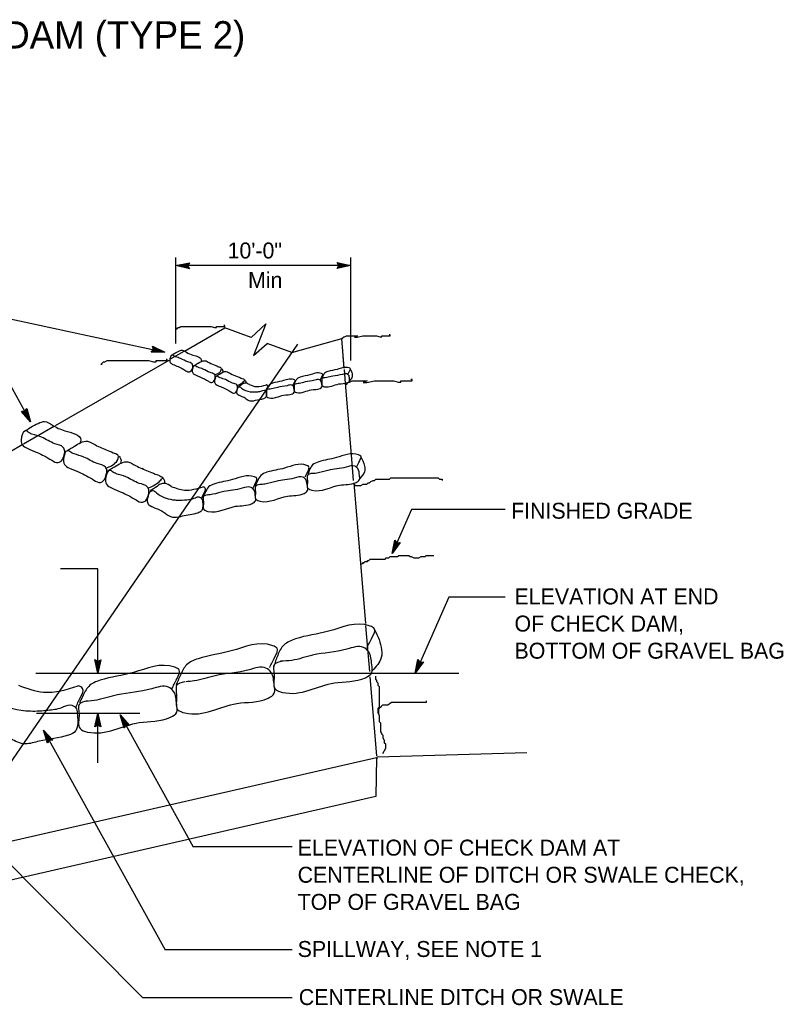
# Model space of a CAD drawing. Extents: x -894 to 866, y -472 to 714.
# Drawn here: x 334.4 to 669.2, y -123.2 to 309 of the extents above; entities that cross this region are included whole.
import ezdxf

# ---------------------------------------------------------------- set-up
doc = ezdxf.new("R2010")
doc.units = 0
for name, color, linetype in [('pp_PRESENTATION', 7, 'Continuous'), ('rd_PROFILE-OG', 7, 'Continuous'), ('temp_CONSTRUCTION', 7, 'Continuous'), ('temp_CONSTRUCTION-anno', 7, 'Continuous')]:
    doc.layers.add(name, color=color, linetype=linetype)

msp = doc.modelspace()

# ---------------------------------------------------------------- linework, layer by layer
at = {"layer": 'pp_PRESENTATION'}
msp.add_line((453.65, 163.07), (475.58, 169.27), dxfattribs=at)
for points in [[(435.85, 169.67), (424.36, 173.9)], [(435.85, 169.67), (442.27, 175.65), (436.93, 161.78), (442.91, 167.06)], [(453.74, 163.07), (442.91, 167.06)]]:
    msp.add_lwpolyline(points, dxfattribs=at)
at = {"layer": 'rd_PROFILE-OG'}
for points in [[(403.45, 173.31), (403.05, 173.31), (403.45, 173.71), (403.85, 174.11), (404.25, 174.11), (405.05, 174.51), (405.85, 174.51), (406.25, 174.51), (407.05, 174.51), (407.85, 174.51), (408.25, 174.51), (408.65, 174.51), (409.45, 174.51), (409.85, 174.51), (410.25, 174.51), (411.45, 174.51), (412.25, 174.51), (412.65, 174.51), (413.05, 174.51), (413.45, 174.51), (413.85, 174.51), (414.25, 174.51), (414.65, 174.51), (415.05, 174.51), (415.45, 174.51), (416.25, 174.51), (417.05, 174.51), (417.85, 174.51), (418.25, 174.51), (419.85, 174.11), (420.65, 174.11), (420.65, 174.51), (421.45, 174.51), (421.85, 174.51), (422.25, 174.51), (422.65, 174.51), (423.05, 174.51), (423.45, 174.51), (423.85, 174.51), (423.85, 174.51), (424.25, 174.51), (424.25, 174.91), (423.85, 174.91)], [(476.04, 169.17), (475.64, 169.17), (476.04, 169.57), (476.44, 169.97), (476.84, 169.97), (477.64, 170.37), (478.44, 170.37), (478.84, 170.37), (479.64, 170.37), (480.44, 170.37), (480.84, 170.37), (481.24, 170.37), (482.04, 170.37), (482.44, 170.37), (481.14, 169.87), (482.34, 169.87), (484.84, 170.37), (485.24, 170.37), (485.64, 170.37), (486.04, 170.37), (486.44, 170.37), (486.84, 170.37), (487.24, 170.37), (487.64, 170.37), (488.04, 170.37), (488.84, 170.37), (489.64, 170.37), (490.44, 170.37), (490.84, 170.37), (492.44, 169.97), (493.24, 169.97), (493.24, 170.37), (494.04, 170.37), (494.44, 170.37), (494.84, 170.37), (495.24, 170.37), (495.64, 170.37), (496.04, 170.37), (496.44, 170.37), (496.44, 170.37), (496.84, 170.37), (496.84, 170.77), (496.44, 170.77)], [(370.54, 157.88), (369.99, 157.88), (370.54, 158.43), (371.09, 158.98), (371.64, 158.98), (372.74, 159.53), (373.83, 159.53), (374.38, 159.53), (375.48, 159.53), (376.58, 159.53), (377.13, 159.53), (377.68, 159.53), (378.77, 159.53), (379.32, 159.53), (379.87, 159.53), (381.52, 159.53), (382.61, 159.53), (383.16, 159.53), (383.71, 159.53), (384.26, 159.53), (384.81, 159.53), (385.36, 159.53), (385.91, 159.53), (386.46, 159.53), (387, 159.53), (388.1, 159.53), (389.2, 159.53), (390.3, 159.53), (390.85, 159.53), (393.04, 158.98), (394.14, 158.98), (394.14, 159.53), (395.24, 159.53), (395.78, 159.53), (396.33, 159.53), (396.88, 159.53), (397.43, 159.53), (397.98, 159.53), (398.53, 159.53), (398.53, 159.53), (399.08, 159.53), (399.08, 160.08), (398.53, 160.08)], [(477.94, 149), (477.39, 149), (477.94, 149.55), (478.49, 150.1), (479.04, 150.1), (480.13, 150.65), (481.23, 150.65), (481.78, 150.65), (482.88, 150.65), (483.97, 150.65), (484.52, 150.65), (485.07, 150.65), (486.17, 150.65), (486.72, 150.65), (484.93, 149.96), (486.58, 149.96), (490.01, 150.65), (490.56, 150.65), (491.11, 150.65), (491.66, 150.65), (492.21, 150.65), (492.76, 150.65), (493.3, 150.65), (493.85, 150.65), (494.4, 150.65), (495.5, 150.65), (496.6, 150.65), (497.69, 150.65), (498.24, 150.65), (500.44, 150.1), (501.54, 150.1), (501.54, 150.65), (502.63, 150.65), (503.18, 150.65), (503.73, 150.65), (504.28, 150.65), (504.83, 150.65), (505.38, 150.65), (505.93, 150.65), (505.93, 150.65), (506.47, 150.65), (506.47, 151.2), (505.93, 151.2)], [(481.14, 105.38), (481.14, 104.83), (481.69, 104.83), (482.79, 104.83), (483.89, 104.83), (484.98, 105.38), (485.53, 105.38), (486.08, 105.38), (486.63, 105.38), (487.18, 105.93), (487.73, 105.93), (488.28, 106.48), (489.37, 107.03), (489.92, 107.03), (490.47, 107.57), (491.02, 107.57), (491.57, 107.57), (492.12, 107.57), (492.67, 107.57), (493.22, 107.57), (493.76, 107.57), (494.31, 107.57), (494.86, 107.57), (495.41, 107.57), (495.96, 107.57), (496.51, 107.57), (497.06, 108.12), (497.61, 108.12), (498.7, 108.12), (499.8, 108.12), (500.35, 108.12), (501.45, 108.12), (503.09, 108.12), (504.19, 108.12), (504.74, 108.12), (505.84, 108.12), (506.39, 108.12), (506.93, 108.12), (507.48, 108.12), (508.03, 108.12), (508.58, 108.12), (509.13, 108.12), (509.68, 108.12), (511.32, 108.12), (511.87, 108.12), (514.07, 108.12), (514.62, 108.12), (515.71, 108.12), (516.26, 108.12), (516.81, 108.12), (517.36, 108.12), (517.91, 108.12), (518.46, 107.57), (519.01, 107.57), (519.01, 107.57), (519.56, 107.57), (519.56, 107.03)], [(484.14, 70.28), (485.24, 70.83), (484.69, 70.83), (485.24, 70.83), (485.79, 71.37), (486.34, 71.37), (486.88, 71.37), (486.88, 71.92), (487.43, 71.92), (487.98, 72.47), (488.53, 72.47), (489.63, 72.47), (491.27, 72.47), (491.82, 72.47), (492.37, 72.47), (493.47, 72.47), (494.02, 72.47), (494.57, 72.47), (495.12, 73.02), (495.66, 73.02), (496.21, 73.02), (496.76, 73.57), (497.86, 73.57), (498.96, 73.57), (500.05, 73.57), (500.6, 74.11), (501.7, 74.11), (502.25, 74.11), (503.35, 74.11), (504.44, 74.11), (504.99, 74.11), (505.54, 73.57), (506.09, 73.57), (507.19, 73.02), (507.74, 73.02), (508.29, 73.02), (509.38, 73.02), (510.48, 73.57), (511.03, 73.57), (512.13, 73.57), (512.68, 74.11), (513.22, 74.11), (513.77, 74.11), (514.87, 74.11), (515.42, 74.11), (515.97, 74.11), (515.97, 74.11)], [(493.66, -12.73), (494.86, -10.35), (494.86, -9.8), (494.86, -9.26), (494.86, -8.71), (494.31, -8.16), (494.31, -7.61), (494.31, -7.06), (493.76, -5.97), (493.76, -5.42), (493.76, -4.87), (493.21, -4.32), (493.21, -3.78), (492.66, -3.23), (492.66, -2.68), (492.66, -1.58), (492.66, -1.04), (492.66, -0.49), (492.66, 0.61), (492.11, 1.16), (492.11, 1.7), (492.11, 2.8), (492.11, 3.9), (491.56, 4.99), (491.56, 5.54), (491.56, 6.09), (491.56, 6.64), (491.56, 7.18), (492.11, 7.73), (492.11, 8.28), (492.11, 9.38), (492.11, 9.92), (492.11, 10.47), (492.11, 11.57), (492.11, 12.12), (492.11, 12.66), (492.11, 13.21), (492.11, 13.76), (492.11, 14.31), (492.11, 14.86), (492.11, 15.4), (492.11, 15.95), (492.11, 16.5), (491.56, 17.05), (491.57, 17.59), (491.56, 18.14), (491.02, 18.69), (491.02, 19.24), (490.47, 19.79), (490.47, 20.33), (490.47, 20.88), (490.47, 21.1)], [(491.9, 4.79), (491.9, 6.98), (493, 8.07), (493.55, 8.62), (495.2, 8.62), (495.74, 8.62), (497.39, 9.72), (497.94, 9.72), (499.04, 9.72), (499.59, 9.72), (500.68, 9.72), (501.23, 9.72), (501.78, 9.72), (502.33, 9.72), (502.88, 9.72), (503.98, 9.72), (505.07, 9.72), (506.17, 9.72), (507.27, 9.72), (507.82, 9.72), (509.46, 9.72), (510.01, 9.72), (511.11, 9.72), (511.66, 9.72), (512.21, 9.72), (512.76, 9.72), (512.76, 9.72), (512.76, 10.27)], [(491, -16.12), (491.06, -14.21), (556.82, -12.26)]]:
    msp.add_lwpolyline(points, dxfattribs=at)
at = {"layer": 'temp_CONSTRUCTION'}
for p, q in [((406.65, 163.73), (424.36, 173.9)), ((476.67, 156.25), (475.58, 169.27)), ((400.55, 160.3), (406.49, 163.71)), ((476.63, 156.28), (476.22, 161.26)), ((350, 131.05), (399.92, 159.73)), ((477.25, 149.62), (476.75, 155.63)), ((428.27, 153.21), (428.72, 152.99)), ((479.85, 118.27), (477.25, 149.62)), ((336.04, 123.08), (349.64, 130.9)), ((240.51, 68.1), (335.5, 122.68)), ((480.79, 106.95), (479.85, 118.27)), ((387.92, 112.31), (388.77, 111.9)), ((486.13, 44.24), (481, 105.99)), ((487.85, 23.14), (486.19, 43.16)), ((490.94, -13.74), (488.07, 20.86)), ((302.17, -57.59), (490.81, -14.48)), ((490.81, -14.48), (490.52, -31.63))]:
    msp.add_line(p, q, dxfattribs=at)
msp.add_lwpolyline([(490.52, -31.63), (296.61, -75.97), (289.44, -72.68)], dxfattribs=at)
for points in [[(400.61, 161.52), (400.18, 159.38), (400.39, 158.73), (401.58, 157.87), (403.84, 156.91), (407.28, 155.08), (408.78, 154.55), (409.53, 154.98), (410.07, 156.05), (410.29, 157.23), (409.96, 158.09), (408.03, 158.95), (404.91, 160.45), (402.65, 161.2), (401.79, 161.63), (401.25, 161.95), (400.93, 161.84), (400.61, 161.63)], [(400.79, 161.79), (404.11, 163.68), (405.61, 164.11), (407.44, 163.25), (410.34, 161.97), (414.02, 159.76), (413.93, 159.19)], [(410.43, 156.91), (410, 154.76), (410.22, 154.12), (411.4, 153.26), (413.66, 152.29), (417.1, 150.47), (418.61, 149.93), (419.36, 150.36), (419.9, 151.44), (420.11, 152.62), (419.79, 153.47), (417.85, 154.33), (414.73, 155.84), (412.48, 156.59), (411.62, 157.02), (411.08, 157.34), (410.76, 157.23), (410.43, 157.02)], [(410.76, 157.26), (412.56, 158.35), (415.62, 159.5), (417.44, 158.64), (420.35, 157.36), (422.02, 156.65)], [(419.92, 153.32), (422.35, 154.74), (422.77, 156.18), (421.99, 156.63)], [(422.96, 156.01), (423.42, 155.02), (423.33, 154.45)], [(478.39, 153.66), (479.04, 154.95), (479.3, 156.02), (478.78, 156.34), (473.62, 155.7), (469.49, 154.73), (468.07, 153.98), (467.3, 152.7), (466.82, 151.32)], [(479.19, 156.18), (480.16, 153.71), (480.16, 152.42), (479.08, 150.81)], [(420.26, 152.28), (419.83, 150.13), (420.04, 149.49), (421.23, 148.63), (423.48, 147.67), (426.92, 145.84), (428.43, 145.31), (429.18, 145.73), (429.72, 146.81), (429.94, 147.99), (429.61, 148.85), (427.68, 149.71), (424.56, 151.21), (422.3, 151.96), (421.44, 152.39), (420.9, 152.71), (420.58, 152.6), (420.26, 152.39)], [(420.12, 152.48), (421.92, 153.57), (424.97, 154.72), (426.8, 153.86), (429.71, 152.58), (431.37, 151.87)], [(431.12, 151.96), (433.36, 150.66), (433.64, 149.83)], [(454.15, 148.53), (454.79, 149.82), (455.05, 150.89), (454.54, 151.21), (449.37, 150.57), (445.25, 149.6), (443.83, 148.85), (443.05, 147.57), (442.66, 146.81)], [(455.77, 149.41), (454.74, 148.98), (454.74, 147.8), (454.87, 145.98), (455.77, 145.55), (462.23, 146.73), (466.1, 147.37), (466.87, 148.01), (466.87, 148.98), (466.48, 150.59), (465.84, 151.13), (463.77, 150.91), (459.52, 150.16), (456.94, 149.52), (455.88, 149.41)], [(466.31, 151.21), (466.96, 152.5), (467.21, 153.57), (466.7, 153.89), (461.54, 153.25), (457.41, 152.28), (455.99, 151.53), (455.21, 150.25), (454.64, 148.94)], [(467.89, 151.97), (466.86, 151.54), (466.86, 150.36), (466.99, 148.53), (467.89, 148.1), (474.34, 149.28), (478.22, 149.93), (478.99, 150.57), (478.99, 151.54), (478.6, 153.15), (477.96, 153.68), (475.89, 153.47), (471.63, 152.72), (469.05, 152.07), (467.63, 151.97)], [(430.79, 144.18), (429.93, 144.61), (429.61, 145.47), (429.93, 147.19), (430.26, 147.83), (430.79, 148.04), (431.65, 147.51), (435.42, 145.9), (436.6, 145.79), (438.75, 145.9), (440.47, 146.22), (441.55, 146.54), (442.19, 146.22), (442.41, 145.47), (442.3, 143.54), (442.19, 143.32), (441.33, 142.79), (437.68, 142.03), (435.96, 141.71), (434.13, 142.36), (432.3, 143.54), (431.65, 143.75), (430.36, 144.4)], [(429.72, 148.56), (432.3, 150.06), (433.02, 150.86)], [(435.11, 149), (433.66, 149.66), (432.6, 149.53), (431.8, 149), (430.22, 147.95)], [(435.09, 148.98), (438.22, 148.13), (442.53, 148.9)], [(442.21, 146.21), (442.82, 147.51), (443.06, 148.59), (442.53, 148.9), (442.49, 148.9)], [(443.66, 147.04), (442.62, 146.61), (442.62, 145.43), (442.75, 143.61), (443.66, 143.18), (450.11, 144.36), (453.98, 145), (454.75, 145.65), (454.75, 146.61), (454.37, 148.22), (453.72, 148.76), (451.66, 148.54), (447.4, 147.79), (444.82, 147.15), (443.52, 146.98)], [(336.21, 128.46), (342.45, 132.02), (345.28, 132.82), (348.72, 131.21), (354.19, 128.78), (361.11, 124.63), (360.94, 123.56)], [(335.87, 127.95), (335.06, 123.91), (335.47, 122.7), (337.69, 121.08), (341.94, 119.27), (348.42, 115.83), (351.25, 114.82), (352.66, 115.63), (353.68, 117.65), (354.08, 119.87), (353.47, 121.49), (349.83, 123.1), (343.96, 125.93), (339.71, 127.34), (338.1, 128.15), (337.08, 128.76), (336.48, 128.56), (335.87, 128.15)], [(354.97, 119.93), (358.35, 121.98), (364.11, 124.15), (367.55, 122.53), (373.01, 120.11), (376.15, 118.78)], [(354.36, 119.27), (353.55, 115.23), (353.95, 114.02), (356.18, 112.4), (360.43, 110.58), (366.9, 107.15), (369.73, 106.14), (371.15, 106.95), (372.16, 108.97), (372.57, 111.19), (371.96, 112.81), (368.32, 114.42), (362.45, 117.25), (358.2, 118.66), (356.58, 119.47), (355.57, 120.07), (354.96, 119.87), (354.36, 119.47)], [(372.2, 112.52), (376.78, 115.19), (377.57, 117.9), (376.1, 118.75)], [(377.93, 117.58), (378.79, 115.71), (378.62, 114.64)], [(482.23, 113.16), (483.45, 115.58), (483.93, 117.6), (482.96, 118.21), (473.25, 116.99), (465.48, 115.18), (462.81, 113.76), (461.35, 111.34), (460.46, 108.75)], [(483.73, 117.89), (485.55, 113.24), (485.55, 110.82), (483.53, 107.79)], [(372.58, 110.93), (375.96, 112.98), (381.72, 115.15), (385.16, 113.54), (390.62, 111.11), (393.76, 109.79)], [(459.5, 108.55), (460.71, 110.97), (461.2, 112.99), (460.23, 113.6), (450.52, 112.38), (442.75, 110.57), (440.07, 109.15), (438.62, 106.73), (437.53, 104.27)], [(462.47, 109.97), (460.53, 109.16), (460.53, 106.94), (460.77, 103.51), (462.47, 102.7), (474.61, 104.92), (481.9, 106.13), (483.36, 107.35), (483.36, 109.16), (482.63, 112.19), (481.41, 113.2), (477.53, 112.8), (469.52, 111.38), (464.66, 110.17), (461.99, 109.97)], [(372.84, 110.56), (372.03, 106.52), (372.44, 105.31), (374.66, 103.69), (378.91, 101.88), (385.39, 98.44), (388.22, 97.43), (389.64, 98.24), (390.65, 100.26), (391.05, 102.48), (390.44, 104.1), (386.8, 105.71), (380.93, 108.54), (376.69, 109.95), (375.07, 110.76), (374.06, 111.37), (373.45, 111.17), (372.84, 110.76)], [(393.27, 109.95), (397.49, 107.5), (398.02, 105.94)], [(436.61, 103.5), (437.83, 105.93), (438.31, 107.95), (437.34, 108.55), (427.63, 107.34), (419.86, 105.52), (417.19, 104.11), (415.73, 101.69), (415, 100.27)], [(439.67, 105.16), (437.73, 104.35), (437.73, 102.13), (437.97, 98.7), (439.67, 97.89), (451.81, 100.11), (459.1, 101.32), (460.55, 102.53), (460.55, 104.35), (459.82, 107.38), (458.61, 108.39), (454.72, 107.98), (446.71, 106.57), (441.86, 105.36), (439.87, 105.16)], [(390.65, 103.56), (395.5, 106.39), (396.85, 107.88)], [(400.79, 104.39), (398.05, 105.63), (396.06, 105.39), (394.57, 104.39), (391.58, 102.41)], [(400.75, 104.35), (406.63, 102.75), (414.76, 104.2)], [(414.14, 99.13), (415.3, 101.58), (415.74, 103.61), (414.76, 104.2), (414.67, 104.19)], [(416.87, 100.7), (414.93, 99.89), (414.93, 97.67), (415.17, 94.24), (416.87, 93.43), (429.01, 95.65), (436.29, 96.86), (437.75, 98.08), (437.75, 99.89), (437.02, 102.92), (435.81, 103.93), (431.92, 103.53), (423.91, 102.11), (419.05, 100.9), (416.61, 100.59)], [(392.67, 95.32), (391.05, 96.13), (390.44, 97.74), (391.05, 100.97), (391.65, 102.18), (392.67, 102.59), (394.28, 101.58), (401.37, 98.55), (403.59, 98.35), (407.64, 98.55), (410.88, 99.15), (412.9, 99.76), (414.11, 99.15), (414.52, 97.74), (414.32, 94.11), (414.11, 93.7), (412.5, 92.69), (405.62, 91.28), (402.38, 90.67), (398.94, 91.89), (395.5, 94.11), (394.28, 94.51), (391.86, 95.72)], [(486.67, 33.68), (488.95, 38.23), (489.86, 42.02), (488.04, 43.15), (469.82, 40.88), (455.24, 37.47), (450.22, 34.82), (447.49, 30.27), (445.82, 25.42)], [(489.48, 42.56), (492.9, 33.84), (492.9, 29.3), (489.1, 23.61)], [(444.01, 25.03), (446.29, 29.58), (447.2, 33.37), (445.38, 34.51), (427.15, 32.23), (412.57, 28.82), (407.56, 26.17), (404.83, 21.62), (402.8, 17.01)], [(449.6, 27.7), (445.95, 26.19), (445.95, 22.02), (446.41, 15.58), (449.6, 14.06), (472.38, 18.23), (486.04, 20.5), (488.78, 22.77), (488.78, 26.19), (487.41, 31.87), (485.13, 33.76), (477.84, 33.01), (462.81, 30.35), (453.7, 28.08), (448.68, 27.7)], [(401.07, 15.57), (403.35, 20.11), (404.26, 23.9), (402.44, 25.04), (384.21, 22.77), (369.63, 19.36), (364.62, 16.7), (361.89, 12.16), (360.52, 9.5)], [(406.81, 18.67), (403.16, 17.15), (403.16, 12.99), (403.62, 6.54), (406.81, 5.03), (429.59, 9.2), (443.26, 11.47), (445.99, 13.74), (445.99, 17.15), (444.62, 22.84), (442.35, 24.73), (435.05, 23.98), (420.02, 21.32), (410.91, 19.05), (407.19, 18.68)], [(364.02, 10.31), (360.37, 8.79), (360.37, 4.62), (360.83, -1.82), (364.02, -3.33), (386.8, 0.84), (400.47, 3.11), (403.2, 5.38), (403.2, 8.79), (401.83, 14.48), (399.56, 16.37), (392.26, 15.61), (377.23, 12.96), (368.12, 10.69), (363.53, 10.11)], [(318.6, 0.21), (315.56, 1.72), (314.43, 4.75), (315.56, 10.82), (316.7, 13.09), (318.6, 13.85), (321.64, 11.95), (334.93, 6.27), (339.11, 5.89), (346.7, 6.27), (352.77, 7.41), (356.57, 8.54), (358.85, 7.41), (359.61, 4.75), (359.23, -2.07), (358.85, -2.82), (355.81, -4.72), (342.9, -7.37), (336.83, -8.51), (330.37, -6.23), (323.92, -2.07), (321.64, -1.31), (317.08, 0.97)], [(333.78, 17.16), (344.81, 14.14), (360.05, 16.87)], [(358.9, 7.37), (361.08, 11.96), (361.91, 15.77), (360.06, 16.87), (359.9, 16.86)]]:
    msp.add_spline(points, degree=3, dxfattribs=at)
at = {"layer": 'temp_CONSTRUCTION-anno'}
for p, q in [((402.73, 204.74), (402.73, 167.05)), ((479.45, 204.72), (479.45, 159.64)), ((402.88, 201.16), (408.81, 202.35)), ((408.76, 199.72), (402.88, 201.16)), ((402.88, 201.16), (402.88, 201.16)), ((479.45, 201.18), (403.27, 201.19)), ((408.55, 200.08), (404.24, 201.13)), ((404.25, 201.13), (408.57, 202)), ((405.6, 201.1), (408.39, 201.66)), ((408.33, 200.43), (405.6, 201.1)), ((406.96, 201.07), (408.15, 201.31)), ((408.16, 200.78), (406.96, 201.07)), ((408.81, 202.35), (408, 201.06)), ((408, 201.06), (408.76, 199.72)), ((408.76, 199.72), (408.76, 199.72)), ((408.81, 202.35), (408.81, 202.35)), ((474.31, 201.19), (473.52, 202.51)), ((473.52, 202.51), (473.52, 202.51)), ((473.52, 202.51), (479.43, 201.18)), ((473.52, 199.88), (474.31, 201.19)), ((479.43, 201.18), (473.52, 199.88)), ((473.52, 199.88), (473.52, 199.88)), ((473.73, 202.15), (478.07, 201.19)), ((478.06, 201.18), (473.75, 200.23)), ((476.71, 201.19), (473.93, 200.57)), ((473.96, 201.8), (476.71, 201.19)), ((474.14, 201.46), (475.35, 201.19)), ((475.35, 201.19), (474.16, 200.93)), ((479.43, 201.18), (479.43, 201.18)), ((311.99, 181.64), (339.15, 132.74)), ((311.99, 181.64), (398.06, 163.27)), ((278.44, -92.23), (456.34, 166.7)), ((392.56, 165.79), (392.56, 165.79)), ((392.02, 163.22), (392.02, 163.22)), ((398.06, 163.27), (398.06, 163.27)), ((337.43, 138.54), (337.43, 138.54)), ((335.14, 137.26), (335.14, 137.26)), ((339.15, 132.74), (339.15, 132.74)), ((506.25, 94.3), (497.7, 74.88)), ((547.31, 94.29), (506.25, 94.3)), ((497.7, 74.88), (498.88, 80.81)), ((501.28, 79.75), (497.7, 74.88)), ((500.87, 79.7), (498.24, 76.12)), ((498.25, 76.13), (499.11, 80.46)), ((498.79, 77.37), (499.35, 80.16)), ((500.46, 79.63), (498.79, 77.37)), ((498.88, 80.81), (498.88, 80.81)), ((498.88, 80.81), (499.76, 79.56)), ((499.34, 78.61), (499.58, 79.81)), ((500.08, 79.61), (499.34, 78.61)), ((499.76, 79.56), (501.28, 79.75)), ((501.28, 79.75), (501.28, 79.75)), ((497.7, 74.88), (497.7, 74.88)), ((368.62, 68.27), (352.19, 68.27)), ((368.62, 22.49), (368.62, 68.27)), ((522.49, 55.75), (508.04, 22.93)), ((547.3, 55.75), (522.49, 55.75)), ((368.62, 22.49), (367.33, 28.4)), ((367.33, 28.4), (367.33, 28.4)), ((367.33, 28.4), (368.64, 27.6)), ((368.62, 23.85), (367.69, 28.16)), ((368.63, 25.2), (368.03, 27.99)), ((368.64, 26.56), (368.38, 27.76)), ((369.96, 28.39), (368.62, 22.49)), ((369.61, 28.17), (368.62, 23.84)), ((369.26, 27.94), (368.63, 25.2)), ((368.64, 27.6), (369.96, 28.39)), ((368.91, 27.77), (368.64, 26.56)), ((369.96, 28.39), (369.96, 28.39)), ((507.84, 22.53), (509.02, 28.47)), ((511.43, 27.41), (507.84, 22.53)), ((508.39, 23.79), (509.25, 28.11)), ((511.02, 27.36), (508.39, 23.78)), ((508.94, 25.02), (509.49, 27.82)), ((510.6, 27.29), (508.94, 25.02)), ((509.02, 28.47), (509.02, 28.47)), ((509.02, 28.47), (509.9, 27.22)), ((509.49, 26.27), (509.72, 27.46)), ((510.22, 27.27), (509.49, 26.27)), ((509.9, 27.22), (511.43, 27.41)), ((511.43, 27.41), (511.43, 27.41)), ((526.93, 22.34), (341.38, 22.35)), ((368.62, 22.49), (368.62, 22.49)), ((507.84, 22.53), (507.84, 22.53)), ((387.1, 4.85), (341.66, 4.85)), ((367.29, -1.07), (368.62, 4.83)), ((368.62, 4.83), (368.62, 4.83)), ((368.62, 4.83), (369.92, -1.07)), ((368.62, -16.78), (368.62, 4.83)), ((367.64, -0.86), (368.62, 3.47)), ((368, -0.63), (368.61, 2.11)), ((368.34, -0.46), (368.61, 0.75)), ((368.61, 2.11), (369.23, -0.67)), ((368.61, 0.75), (368.87, -0.44)), ((368.62, 3.46), (369.57, -0.84)), ((378.39, 4.2), (410.5, -53.62)), ((378.39, 4.2), (378.39, 4.2)), ((344.73, -2.46), (398.22, -98.77)), ((346.54, -8.23), (344.73, -2.46)), ((344.73, -2.46), (344.73, -2.46)), ((344.73, -2.46), (348.81, -6.92)), ((346.73, -7.87), (345.41, -3.63)), ((345.42, -3.64), (348.39, -6.9)), ((368.61, -0.29), (367.29, -1.07)), ((367.29, -1.07), (367.29, -1.07)), ((369.92, -1.07), (368.61, -0.29)), ((369.92, -1.07), (369.92, -1.07)), ((380.1, -1.61), (380.1, -1.61)), ((382.4, -0.33), (382.4, -0.33)), ((346.93, -7.5), (346.09, -4.81)), ((346.09, -4.81), (348.01, -6.92)), ((347.29, -6.89), (346.54, -8.23)), ((346.54, -8.23), (346.54, -8.23)), ((347.14, -7.18), (346.77, -5.99)), ((346.77, -5.99), (347.59, -6.89)), ((348.81, -6.92), (347.29, -6.89)), ((348.81, -6.92), (348.81, -6.92)), ((312.84, -43.93), (388.31, -119.85)), ((453.82, -53.62), (410.5, -53.62)), ((453.82, -98.77), (398.22, -98.77)), ((453.82, -119.85), (388.31, -119.85))]:
    msp.add_line(p, q, dxfattribs=at)
for points in [[(392.56, 165.79), (398.06, 163.27), (392.01, 163.22), (392.29, 163.52), (396.72, 163.55), (392.69, 165.41), (392.83, 165.02), (395.4, 163.84), (392.57, 163.82), (392.85, 164.12), (394.08, 164.13), (392.96, 164.64), (393.06, 164.34), (392.01, 163.22), (393.06, 164.34)], [(337.43, 138.54), (339.15, 132.74), (335.14, 137.26), (335.54, 137.25), (338.48, 133.93), (337.23, 138.19), (337.03, 137.84), (337.83, 135.11), (335.95, 137.23), (336.36, 137.22), (337.17, 136.3), (336.82, 137.48), (336.66, 137.21), (335.14, 137.26), (336.66, 137.21)], [(380.1, -1.61), (378.39, 4.2), (382.4, -0.33), (381.99, -0.32), (379.05, 3), (380.31, -1.25), (380.51, -0.9), (379.71, 1.82), (381.58, -0.3), (381.18, -0.29), (380.36, 0.63), (380.71, -0.55), (380.87, -0.28), (382.4, -0.33), (380.87, -0.28)]]:
    msp.add_lwpolyline(points, close=True, dxfattribs=at)

# ---------------------------------------------------------------- texts
for s, height, p in [('TEMPORARY CHECK DAM (TYPE 2)', 12, (160.44, 296.37)), ('10\'-0"', 7, (425.52, 204.31)), ('Min', 7, (434.49, 191.31)), ('FINISHED GRADE', 7, (549.87, 90.2)), ('ELEVATION AT END', 7, (551.35, 52.63)), ('OF CHECK DAM,', 7, (551.35, 40.73)), ('BOTTOM OF GRAVEL BAG', 7, (551.35, 28.83)), ('ELEVATION OF CHECK DAM AT ', 7, (456.25, -57.52)), ('CENTERLINE OF DITCH OR SWALE CHECK, ', 7, (456.25, -69.42)), ('TOP OF GRAVEL BAG', 7, (456.25, -81.32)), ('SPILLWAY, SEE NOTE 1', 7, (456.25, -101.98)), ('CENTERLINE DITCH OR SWALE', 7, (456.75, -123.06))]:
    msp.add_text(s, height=height, dxfattribs=at).set_placement(p)

doc.saveas('drawing.dxf')
